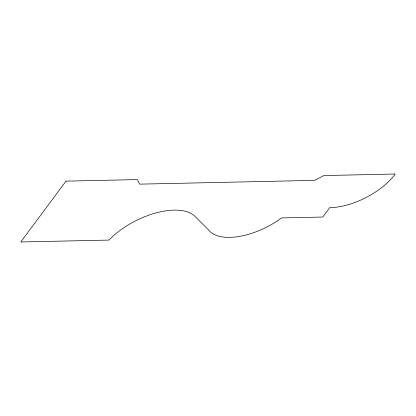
<?xml version="1.0" encoding="UTF-8"?>
<svg xmlns="http://www.w3.org/2000/svg" width="416" height="416" viewBox="0 0 416 416"><rect width="100%" height="100%" fill="white"/><g stroke="black" fill="none" stroke-linecap="round" stroke-linejoin="round"><path stroke-width="0.62" d="M65.993 181.137L20.8 241.977L108.982 240.074A55.78 27.295 -27 0 1 194.496 215.894L208.359 229.715A53.518 26.192 -27 0 0 281.611 217.922L322.759 217.032L329.716 207.672A51.454 25.178 -27 0 0 395.2 174.023L323.887 175.562L314.532 180.372L139.708 184.148L137.306 179.598L65.993 181.137"/></g></svg>
